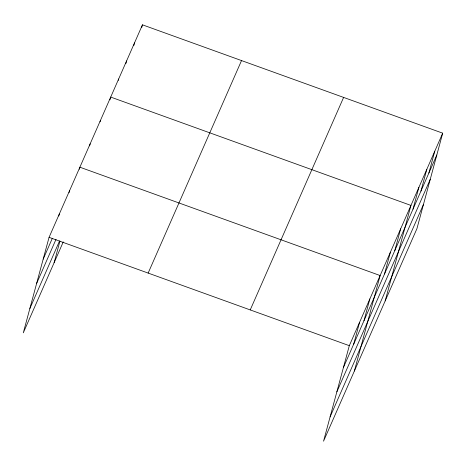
<?xml version="1.0" encoding="UTF-8"?>
<svg xmlns="http://www.w3.org/2000/svg" width="466" height="466" viewBox="0 0 466 466"><rect width="100%" height="100%" fill="white"/><g stroke="black" fill="none" stroke-linecap="round" stroke-linejoin="round"><path stroke-width="0.7" d="M442.7 133.171L349.314 345.673L323.544 441.18L416.93 228.672L442.7 133.171L142.456 24.82L49.07 237.328L23.3 332.829L63.248 241.93M58.792 215.997L59.339 213.952M69.061 192.621L69.615 190.577M54.12 262.707L59.951 241.091M79.337 169.245L79.884 167.201L380.134 275.546L354.364 371.053M89.606 145.87L90.159 143.825M100.062 121.812L100.435 120.449M109.97 99.8L110.704 97.074L410.948 205.419L385.178 300.925M118.277 80.373L118.644 79.01M125.843 63.673L126.583 60.947M133.783 45.61L134.517 42.884M141.722 27.552L142.456 24.82M353.7 344.118L359.589 322.297M363.969 320.742L369.858 298.922M384.514 273.991L390.403 252.17M394.789 250.615L400.678 228.794M412.998 209.182L418.887 187.355M420.938 191.118L426.827 169.292M428.871 173.055L434.761 151.229M43.181 259.148L52.314 238.371M36.622 283.462L56.025 239.308M29.859 308.515L59.537 240.986M148.147 273.082L241.534 60.574M250.23 309.919L343.617 97.411M343.425 367.493L436.811 154.992M336.866 391.813L430.252 179.305M330.103 416.86L423.489 204.358M49.07 237.328L349.314 345.673"/></g></svg>
